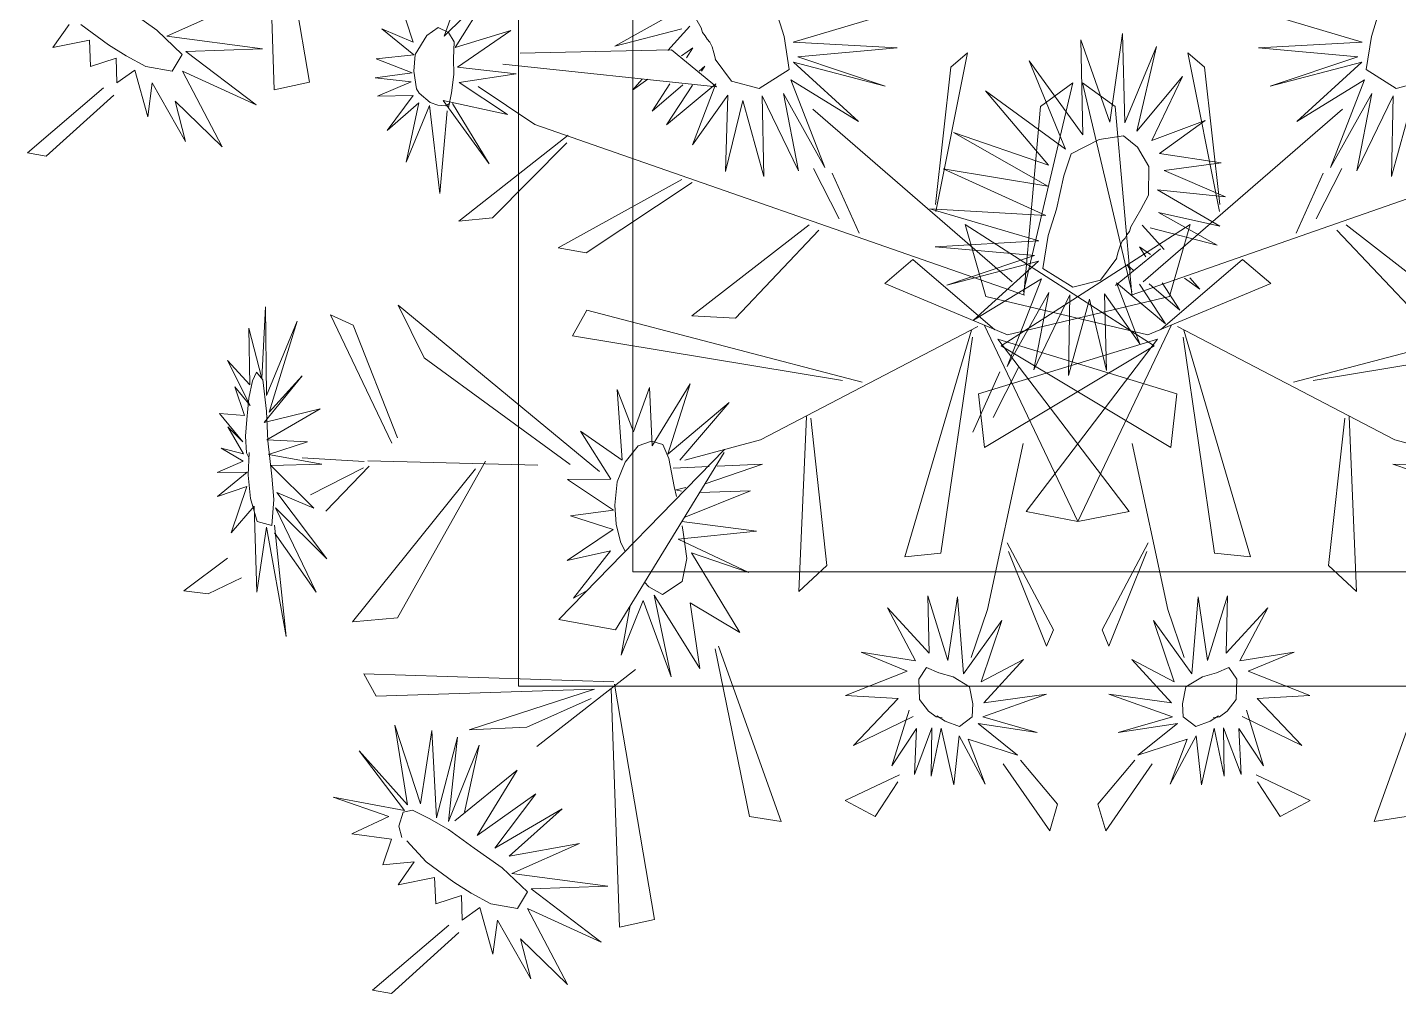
# Model space of a CAD drawing. Header units: inches. Extents: x -422522 to 22891, y -2973 to 414515.
# Drawn here: x 19905.92 to 19939.16, y 4425.48 to 4448.9 of the extents above; entities that cross this region are included whole.
import ezdxf

# ---------------------------------------------------------------- set-up
doc = ezdxf.new("R2010")
doc.units = ezdxf.units.IN
doc.header["$MEASUREMENT"] = 0
doc.layers.add('ARREDAMENTO', color=8, linetype='Continuous', lineweight=13)

msp = doc.modelspace()

# ---------------------------------------------------------------- linework, layer by layer
at = {"layer": 'ARREDAMENTO', "linetype": 'Continuous'}
for p, q in [((19911.90409, 4447.3811), (19911.70351, 4453.15854)), ((19911.78227, 4453.27027), (19912.75601, 4447.57035)), ((19916.55546, 4450.1864), (19916.02097, 4448.68005)), ((19916.02097, 4448.68005), (19917.18078, 4449.82745)), ((19917.18078, 4449.82745), (19916.28949, 4448.41045)), ((19910.93139, 4449.41305), (19909.29777, 4448.68385)), ((19915.27289, 4448.53963), (19914.92014, 4449.61749)), ((19908.38317, 4449.30207), (19909.06065, 4448.82583)), ((19921.58288, 4449.2308), (19920.15868, 4448.44026)), ((19924.48373, 4448.54115), (19927.12502, 4449.3207)), ((19938.27365, 4448.54115), (19935.63236, 4449.3207)), ((19906.53616, 4448.40893), (19906.92882, 4448.96818)), ((19907.88754, 4448.47476), (19907.21405, 4448.96861)), ((19909.06065, 4448.82583), (19909.67131, 4448.2404)), ((19914.51044, 4448.86193), (19915.27289, 4448.53963)), ((19915.28625, 4448.22863), (19914.51044, 4448.86193)), ((19915.60497, 4448.6998), (19915.87516, 4448.89412)), ((19915.87516, 4448.89412), (19916.12698, 4448.77058)), ((19916.12698, 4448.77058), (19916.26305, 4448.54277)), ((19916.28949, 4448.41045), (19917.63554, 4448.8226)), ((19917.63554, 4448.8226), (19916.34299, 4447.9292)), ((19920.15868, 4448.44026), (19921.78649, 4448.85967)), ((19921.44466, 4448.3344), (19921.97788, 4448.92726)), ((19932.15453, 4446.5995), (19932.46697, 4448.75061)), ((19932.46697, 4448.75061), (19932.51736, 4446.58313)), ((19907.42137, 4448.58599), (19906.53616, 4448.40893)), ((19907.44909, 4447.95103), (19907.42137, 4448.58599)), ((19908.31226, 4448.20438), (19907.88754, 4448.47476)), ((19909.29777, 4448.68385), (19911.62025, 4448.37429)), ((19915.31768, 4448.23978), (19915.60497, 4448.6998)), ((19916.26305, 4448.54277), (19916.25132, 4448.13884)), ((19921.77654, 4448.20972), (19922.04796, 4448.39914)), ((19921.89478, 4448.15925), (19922.04796, 4448.39914)), ((19926.99964, 4448.40214), (19924.48373, 4448.54115)), ((19924.59144, 4448.18601), (19926.99964, 4448.40214)), ((19931.45723, 4448.59441), (19932.15453, 4446.5995)), ((19931.50439, 4446.29228), (19931.45723, 4448.59441)), ((19932.51736, 4446.58313), (19933.28682, 4448.42901)), ((19933.28682, 4448.42901), (19932.81506, 4446.38414)), ((19935.75773, 4448.40214), (19938.27365, 4448.54115)), ((19938.16593, 4448.18601), (19935.75773, 4448.40214)), ((19908.07414, 4448.15119), (19907.44909, 4447.95103)), ((19908.08853, 4447.54991), (19908.07414, 4448.15119)), ((19908.78941, 4447.951), (19908.31226, 4448.20438)), ((19909.67131, 4448.2404), (19909.42815, 4447.8359)), ((19911.62025, 4448.37429), (19909.76258, 4448.31257)), ((19909.76258, 4448.31257), (19911.46166, 4447.01841)), ((19914.37294, 4448.13608), (19915.28625, 4448.22863)), ((19915.24441, 4447.79635), (19914.37294, 4448.13608)), ((19915.28989, 4447.83448), (19915.31768, 4448.23978)), ((19916.25132, 4448.13884), (19916.25433, 4447.75332)), ((19917.86308, 4448.27387), (19921.53444, 4448.35346)), ((19921.53444, 4448.35346), (19922.62333, 4447.45877)), ((19926.71497, 4447.47131), (19924.59144, 4448.18601)), ((19928.70615, 4448.27656), (19927.94089, 4444.4353)), ((19928.30346, 4447.92872), (19928.70615, 4448.27656)), ((19930.20133, 4448.08206), (19931.50439, 4446.29228)), ((19931.08413, 4445.94376), (19930.20133, 4448.08206)), ((19934.05123, 4448.27656), (19934.81648, 4444.4353)), ((19934.45392, 4447.92872), (19934.05123, 4448.27656)), ((19936.04241, 4447.47131), (19938.16593, 4448.18601)), ((19908.52223, 4447.8566), (19908.08853, 4447.54991)), ((19908.83585, 4446.72805), (19908.52223, 4447.8566)), ((19909.42815, 4447.8359), (19908.78941, 4447.951)), ((19909.67595, 4447.83343), (19910.64198, 4445.997)), ((19911.46166, 4447.01841), (19909.67595, 4447.83343)), ((19914.34952, 4447.67487), (19915.24441, 4447.79635)), ((19915.34974, 4447.4101), (19915.28989, 4447.83448)), ((19916.25433, 4447.75332), (19916.20284, 4447.30723)), ((19916.34299, 4447.9292), (19917.76556, 4447.77086)), ((19917.76556, 4447.77086), (19916.38777, 4447.55994)), ((19922.62333, 4447.45877), (19917.44008, 4448.00068)), ((19922.20097, 4447.83596), (19922.34427, 4447.95894)), ((19922.26263, 4447.83385), (19922.34427, 4447.95894)), ((19924.49276, 4448.04939), (19926.71497, 4447.47131)), ((19926.06757, 4446.61776), (19924.49276, 4448.04939)), ((19927.93504, 4444.6049), (19928.30346, 4447.92872)), ((19934.82234, 4444.6049), (19934.45392, 4447.92872)), ((19938.26462, 4448.04939), (19936.04241, 4447.47131)), ((19936.6898, 4446.61776), (19938.26462, 4448.04939)), ((19907.76406, 4447.42937), (19905.91992, 4445.85566)), ((19908.94393, 4447.55558), (19908.83585, 4446.72805)), ((19909.75449, 4446.12752), (19908.94393, 4447.55558)), ((19912.75601, 4447.57035), (19911.90409, 4447.3811)), ((19915.21865, 4447.57329), (19914.34952, 4447.67487)), ((19914.40568, 4447.2285), (19915.21865, 4447.57329)), ((19915.41228, 4447.29796), (19915.34974, 4447.4101)), ((19916.38777, 4447.55994), (19917.55682, 4446.78386)), ((19918.22311, 4446.54278), (19916.84833, 4447.46219)), ((19920.82451, 4447.64482), (19920.58343, 4447.3767)), ((19920.95809, 4447.63833), (19920.58343, 4447.3767)), ((19921.49243, 4447.52888), (19921.06746, 4446.86312)), ((19921.80923, 4447.49978), (19921.06746, 4446.86312)), ((19921.41356, 4446.53231), (19922.60348, 4447.52756)), ((19922.04214, 4447.49583), (19921.41356, 4446.53231)), ((19922.60348, 4447.52756), (19922.04106, 4446.04744)), ((19924.42398, 4447.62184), (19926.06757, 4446.61776)), ((19925.25138, 4445.49903), (19924.42398, 4447.62184)), ((19931.25999, 4447.55411), (19930.06578, 4442.4835)), ((19930.47458, 4446.97725), (19931.25999, 4447.55411)), ((19931.49739, 4447.55411), (19932.6916, 4442.4835)), ((19932.28279, 4446.97725), (19931.49739, 4447.55411)), ((19932.81506, 4446.38414), (19933.92244, 4447.70541)), ((19933.92244, 4447.70541), (19933.17608, 4446.15676)), ((19938.3334, 4447.62184), (19936.6898, 4446.61776)), ((19937.506, 4445.49903), (19938.3334, 4447.62184)), ((19906.37775, 4445.77391), (19908.01063, 4447.25497)), ((19909.50101, 4447.10468), (19909.75449, 4446.12752)), ((19910.64198, 4445.997), (19909.50101, 4447.10468)), ((19915.27116, 4447.24362), (19914.40568, 4447.2285)), ((19914.64243, 4446.3974), (19915.27116, 4447.24362)), ((19915.68245, 4447.0762), (19915.41228, 4447.29796)), ((19915.87075, 4447.00842), (19915.68245, 4447.0762)), ((19916.00148, 4447.12692), (19917.11133, 4445.58779)), ((19917.55682, 4446.78386), (19916.00148, 4447.12692)), ((19916.20284, 4447.30723), (19916.12792, 4446.95473)), ((19922.04106, 4446.04744), (19922.89389, 4447.25696)), ((19922.89389, 4447.25696), (19922.84134, 4445.40006)), ((19922.84134, 4445.40006), (19923.26077, 4447.1271)), ((19923.26077, 4447.1271), (19923.76832, 4445.27845)), ((19923.73311, 4447.23407), (19924.60939, 4445.41991)), ((19923.76832, 4445.27845), (19923.73311, 4447.23407)), ((19924.24573, 4447.29142), (19925.25138, 4445.49903)), ((19924.60939, 4445.41991), (19924.24573, 4447.29142)), ((19929.13998, 4447.35521), (19931.08413, 4445.94376)), ((19930.66793, 4445.55384), (19929.13998, 4447.35521)), ((19938.51165, 4447.29142), (19937.506, 4445.49903)), ((19938.14798, 4445.41991), (19938.51165, 4447.29142)), ((19939.02426, 4447.23407), (19938.14798, 4445.41991)), ((19938.98906, 4445.27845), (19939.02426, 4447.23407)), ((19939.49661, 4447.1271), (19938.98906, 4445.27845)), ((19915.40892, 4447.06365), (19914.64243, 4446.3974)), ((19915.10017, 4445.63115), (19915.40892, 4447.06365)), ((19915.66673, 4447.00126), (19915.10017, 4445.63115)), ((19915.91811, 4444.87114), (19915.66673, 4447.00126)), ((19916.06003, 4446.99709), (19915.87075, 4447.00842)), ((19916.09646, 4446.87422), (19915.91811, 4444.87114)), ((19916.15301, 4447.04769), (19916.06003, 4446.99709)), ((19917.11133, 4445.58779), (19916.22255, 4447.05309)), ((19924.95962, 4446.91293), (19929.7921, 4442.72608)), ((19930.0703, 4442.42522), (19930.47458, 4446.97725)), ((19932.68708, 4442.42522), (19932.28279, 4446.97725)), ((19937.79776, 4446.91293), (19932.96528, 4442.72608)), ((19918.22311, 4446.54278), (19930.08617, 4442.40886)), ((19944.53426, 4446.54278), (19932.67121, 4442.40886)), ((19933.17608, 4446.15676), (19934.46633, 4446.64301)), ((19934.46633, 4446.64301), (19933.36249, 4445.83739)), ((19919.02976, 4446.28287), (19916.38078, 4444.19524)), ((19917.18968, 4444.28146), (19918.9931, 4446.09828)), ((19928.37004, 4446.34783), (19930.66793, 4445.55384)), ((19930.65074, 4445.05101), (19928.37004, 4446.34783)), ((19905.91992, 4445.85566), (19906.37775, 4445.77391)), ((19933.36249, 4445.83739), (19934.85956, 4445.6098)), ((19925.59516, 4444.25917), (19924.97672, 4445.47187)), ((19930.60278, 4444.33931), (19928.11943, 4445.46425)), ((19928.11943, 4445.46425), (19930.65074, 4445.05101)), ((19934.85956, 4445.6098), (19933.47604, 4445.42399)), ((19933.47604, 4445.42399), (19934.96361, 4444.79266)), ((19937.16222, 4444.25917), (19937.78065, 4445.47187)), ((19921.78585, 4445.20672), (19918.78309, 4443.54898)), ((19919.46216, 4443.43169), (19922.03145, 4445.13786)), ((19926.08145, 4443.90408), (19925.42911, 4445.36627)), ((19936.67592, 4443.90408), (19937.32827, 4445.36627)), ((19933.31595, 4444.95564), (19934.82068, 4444.07667)), ((19934.96361, 4444.79266), (19933.31595, 4444.95564)), ((19927.7969, 4444.49838), (19930.60278, 4444.33931)), ((19930.43819, 4443.71884), (19927.7969, 4444.49838)), ((19933.33903, 4444.40848), (19934.76324, 4443.61794)), ((19934.82068, 4444.07667), (19933.33903, 4444.40848)), ((19916.38078, 4444.19524), (19917.18968, 4444.28146)), ((19924.87124, 4444.10926), (19922.02773, 4441.90092)), ((19928.65321, 4444.12189), (19929.15097, 4442.37119)), ((19933.23138, 4441.18095), (19928.65321, 4444.12189)), ((19929.526, 4441.18095), (19934.10416, 4444.12189)), ((19933.47725, 4443.51208), (19932.94404, 4444.10494)), ((19934.10416, 4444.12189), (19933.60641, 4442.37119)), ((19937.88614, 4444.10926), (19940.72964, 4441.90092)), ((19923.08046, 4441.84778), (19925.09972, 4443.9804)), ((19934.76324, 4443.61794), (19933.13543, 4444.03735)), ((19939.67692, 4441.84778), (19937.65765, 4443.9804)), ((19918.78309, 4443.54898), (19919.46216, 4443.43169)), ((19927.92227, 4443.57983), (19930.43819, 4443.71884)), ((19930.33047, 4443.36369), (19927.92227, 4443.57983)), ((19933.38747, 4443.53114), (19932.29859, 4442.63645)), ((19933.02714, 4443.33694), (19932.87396, 4443.57682)), ((19933.14538, 4443.38741), (19932.87396, 4443.57682)), ((19926.70026, 4442.68561), (19927.383, 4443.27212)), ((19927.383, 4443.27212), (19929.37264, 4441.56195)), ((19928.20695, 4442.649), (19930.33047, 4443.36369)), ((19930.42916, 4443.22708), (19928.20695, 4442.649)), ((19928.85434, 4441.79544), (19930.42916, 4443.22708)), ((19932.65928, 4443.01153), (19932.57765, 4443.13663)), ((19932.72095, 4443.01364), (19932.57765, 4443.13663)), ((19935.37437, 4443.27212), (19933.38473, 4441.56195)), ((19936.05712, 4442.68561), (19935.37437, 4443.27212)), ((19930.49794, 4442.79953), (19928.85434, 4441.79544)), ((19929.67054, 4440.67671), (19930.49794, 4442.79953)), ((19933.96383, 4442.81601), (19934.33849, 4442.55439)), ((19934.09741, 4442.8225), (19934.33849, 4442.55439)), ((19929.68033, 4441.44508), (19926.70026, 4442.68561)), ((19930.67619, 4442.4691), (19929.67054, 4440.67671)), ((19930.31252, 4440.59759), (19930.67619, 4442.4691)), ((19931.1888, 4442.41175), (19930.31252, 4440.59759)), ((19931.1536, 4440.45613), (19931.1888, 4442.41175)), ((19932.02803, 4442.43464), (19932.08057, 4440.57774)), ((19932.88086, 4441.22512), (19932.02803, 4442.43464)), ((19932.31844, 4442.70524), (19932.88086, 4441.22512)), ((19933.50836, 4441.70999), (19932.31844, 4442.70524)), ((19932.87978, 4442.67351), (19933.50836, 4441.70999)), ((19933.07705, 4441.44508), (19936.05712, 4442.68561)), ((19933.11268, 4442.67746), (19933.85445, 4442.0408)), ((19933.42948, 4442.70656), (19933.85445, 4442.0408)), ((19911.60466, 4440.38452), (19911.69067, 4442.12041)), ((19911.69067, 4442.12041), (19911.712, 4439.97244)), ((19914.90903, 4442.1607), (19919.78475, 4438.13375)), ((19915.53445, 4440.88334), (19914.90903, 4442.1607)), ((19929.15097, 4442.37119), (19933.07705, 4441.44508)), ((19933.60641, 4442.37119), (19929.68033, 4441.44508)), ((19931.66115, 4442.30478), (19931.1536, 4440.45613)), ((19932.08057, 4440.57774), (19931.66115, 4442.30478)), ((19911.712, 4439.97244), (19912.45515, 4441.77238)), ((19912.45515, 4441.77238), (19911.78082, 4439.57033)), ((19913.26533, 4441.92483), (19913.81592, 4441.68026)), ((19914.75182, 4438.81527), (19913.26533, 4441.92483)), ((19919.13041, 4441.4182), (19919.48291, 4442.03781)), ((19919.48291, 4442.03781), (19926.15004, 4440.2976)), ((19922.02773, 4441.90092), (19923.08046, 4441.84778)), ((19943.27447, 4442.03781), (19936.60734, 4440.2976)), ((19911.28366, 4441.60783), (19911.60466, 4440.38452)), ((19911.30968, 4440.23158), (19911.28366, 4441.60783)), ((19913.81592, 4441.68026), (19914.89432, 4438.94948)), ((19925.67364, 4440.33686), (19919.13041, 4441.4182)), ((19923.68793, 4438.89872), (19928.95827, 4441.64704)), ((19928.80485, 4441.55892), (19927.19218, 4436.06299)), ((19929.10842, 4441.68215), (19931.37888, 4436.91552)), ((19933.64896, 4441.68215), (19931.3785, 4436.91552)), ((19939.06945, 4438.89872), (19933.79911, 4441.64704)), ((19933.95253, 4441.55892), (19935.56519, 4436.06299)), ((19937.08373, 4440.33686), (19943.62696, 4441.4182)), ((19928.05901, 4436.1537), (19928.82571, 4441.38463)), ((19933.31639, 4441.33861), (19928.97556, 4440.01593)), ((19929.12176, 4438.70879), (19933.23138, 4441.18095)), ((19929.44098, 4441.33861), (19933.78182, 4440.01593)), ((19932.62708, 4437.15885), (19929.44098, 4441.33861)), ((19933.63562, 4438.70879), (19929.526, 4441.18095)), ((19930.13029, 4437.15885), (19933.31639, 4441.33861)), ((19934.69836, 4436.1537), (19933.93167, 4441.38463)), ((19910.76894, 4440.81812), (19911.30968, 4440.23158)), ((19911.31605, 4439.73365), (19910.76894, 4440.81812)), ((19919.07614, 4438.30429), (19915.53445, 4440.88334)), ((19912.57944, 4440.44715), (19911.65477, 4439.32218)), ((19911.78082, 4439.57033), (19912.57944, 4440.44715)), ((19928.84046, 4439.08177), (19929.49281, 4440.54395)), ((19929.32676, 4439.43686), (19929.94519, 4440.64956)), ((19910.94755, 4440.18179), (19911.31605, 4439.73365)), ((19911.18422, 4439.48937), (19910.94755, 4440.18179)), ((19920.21645, 4440.11636), (19920.60799, 4439.09358)), ((19920.33271, 4438.40914), (19920.21645, 4440.11636)), ((19920.60799, 4439.09358), (19920.99825, 4440.16838)), ((19920.99825, 4440.16838), (19921.06476, 4438.75628)), ((19921.06476, 4438.75628), (19921.9821, 4440.25333)), ((19921.9821, 4440.25333), (19921.44129, 4438.55144)), ((19921.44129, 4438.55144), (19922.93215, 4439.80263)), ((19922.93215, 4439.80263), (19921.73221, 4438.40935)), ((19928.97556, 4440.01593), (19929.12176, 4438.70879)), ((19933.78182, 4440.01593), (19933.63562, 4438.70879)), ((19910.57227, 4439.53727), (19911.18422, 4439.48937)), ((19911.1421, 4438.85338), (19910.57227, 4439.53727)), ((19911.65477, 4439.32218), (19913.01783, 4439.6533)), ((19913.01783, 4439.6533), (19911.71996, 4438.89821)), ((19924.80177, 4439.46593), (19924.62154, 4435.21856)), ((19925.30067, 4435.85174), (19924.90721, 4439.42132)), ((19937.45671, 4435.85174), (19937.85016, 4439.42132)), ((19937.95561, 4439.46593), (19938.13584, 4435.21856)), ((19910.78028, 4439.21535), (19911.1421, 4438.85338)), ((19911.15945, 4438.55999), (19910.78028, 4439.21535)), ((19919.32551, 4439.11112), (19920.33271, 4438.40914)), ((19920.06217, 4437.94175), (19919.32551, 4439.11112)), ((19911.71996, 4438.89821), (19912.70847, 4438.85351)), ((19912.70847, 4438.85351), (19911.76373, 4438.5419)), ((19920.41194, 4438.35891), (19920.72031, 4438.75557)), ((19920.72031, 4438.75557), (19921.05103, 4438.86361)), ((19921.05103, 4438.86361), (19921.32062, 4438.78915)), ((19921.32062, 4438.78915), (19921.46534, 4438.44934)), ((19923.68793, 4438.89872), (19921.85468, 4438.4047)), ((19929.19178, 4434.78742), (19930.05928, 4438.81248)), ((19933.56559, 4434.78742), (19932.6981, 4438.81248)), ((19939.06945, 4438.89872), (19940.9027, 4438.4047)), ((19910.61603, 4438.69551), (19911.15945, 4438.55999)), ((19911.15209, 4438.37738), (19910.61603, 4438.69551)), ((19911.76373, 4438.5419), (19913.05755, 4438.30853)), ((19914.07949, 4438.37619), (19912.57973, 4438.46503)), ((19918.79816, 4434.5424), (19922.8199, 4438.6608)), ((19922.8106, 4438.59398), (19920.17426, 4434.29533)), ((19921.46534, 4438.44934), (19921.59373, 4437.76581)), ((19910.51634, 4438.10708), (19911.15209, 4438.37738)), ((19911.24768, 4438.11611), (19910.51634, 4438.10708)), ((19910.52906, 4437.52725), (19911.24768, 4438.11611)), ((19913.05755, 4438.30853), (19911.8169, 4438.27297)), ((19911.8169, 4438.27297), (19912.86557, 4437.24479)), ((19914.06997, 4438.21713), (19912.78057, 4437.56593)), ((19913.15382, 4437.16686), (19914.20479, 4438.26275)), ((19916.78042, 4438.19874), (19913.79837, 4434.49042)), ((19914.17316, 4438.3893), (19918.28876, 4438.28051)), ((19914.8905, 4434.58684), (19917.0211, 4438.38154)), ((19920.21194, 4437.884), (19920.41194, 4438.35891)), ((19922.44808, 4438.25136), (19921.57504, 4438.21517)), ((19922.34555, 4437.83575), (19923.73735, 4438.30484)), ((19922.63873, 4438.25929), (19923.73735, 4438.30484)), ((19940.11865, 4438.25929), (19939.02003, 4438.30484)), ((19940.41183, 4437.83575), (19939.02003, 4438.30484)), ((19911.23702, 4437.76856), (19910.52906, 4437.52725)), ((19910.8614, 4436.64291), (19911.23702, 4437.76856)), ((19919.00742, 4437.93792), (19920.06217, 4437.94175)), ((19920.12532, 4437.19686), (19919.00742, 4437.93792)), ((19920.1594, 4437.31218), (19920.21194, 4437.884)), ((19921.65476, 4437.52081), (19921.59373, 4437.76581)), ((19911.96398, 4437.62558), (19913.17617, 4436.01632)), ((19912.86557, 4437.24479), (19911.96398, 4437.62558)), ((19921.88191, 4437.74542), (19921.63871, 4437.68292)), ((19921.63871, 4437.68292), (19921.77809, 4437.65519)), ((19921.84076, 4437.01265), (19923.44802, 4437.6627)), ((19922.21349, 4437.62045), (19923.44802, 4437.6627)), ((19911.41925, 4437.29297), (19910.8614, 4436.64291)), ((19911.47864, 4435.20853), (19911.41925, 4437.29297)), ((19911.93392, 4437.25051), (19912.91628, 4435.20307)), ((19913.17617, 4436.01632), (19911.93392, 4437.25051)), ((19919.0863, 4437.05989), (19920.12532, 4437.19686)), ((19920.18953, 4436.85512), (19920.1594, 4437.31218)), ((19931.3785, 4436.91552), (19930.13029, 4437.15885)), ((19931.37888, 4436.91552), (19932.62708, 4437.15885)), ((19911.71181, 4436.78256), (19911.47864, 4435.20853)), ((19912.1922, 4434.12838), (19911.71181, 4436.78256)), ((19911.91244, 4436.8328), (19912.1922, 4434.12838)), ((19920.11893, 4436.72395), (19919.0863, 4437.05989)), ((19920.29816, 4436.42581), (19920.18953, 4436.85512)), ((19921.78506, 4436.92183), (19923.59414, 4436.68149)), ((19921.79138, 4436.81441), (19921.81409, 4436.66039)), ((19912.91628, 4435.20307), (19911.90541, 4436.64591)), ((19919.00364, 4435.97435), (19920.11893, 4436.72395)), ((19923.59414, 4436.68149), (19921.69265, 4436.49059)), ((19921.69265, 4436.49059), (19923.40818, 4435.67892)), ((19921.81409, 4436.66039), (19921.90665, 4436.02187)), ((19920.05101, 4436.21158), (19919.00364, 4435.97435)), ((19919.1604, 4435.06337), (19920.05101, 4436.21158)), ((19920.40625, 4436.18913), (19920.29816, 4436.42581)), ((19922.01469, 4436.15595), (19923.19206, 4434.23191)), ((19923.40818, 4435.67892), (19922.01469, 4436.15595)), ((19927.19218, 4436.06299), (19928.05901, 4436.1537)), ((19929.67099, 4436.40191), (19930.78879, 4434.2898)), ((19930.62276, 4433.8958), (19929.70178, 4436.19315)), ((19933.08639, 4436.40191), (19931.96859, 4434.2898)), ((19932.13462, 4433.8958), (19933.0556, 4436.19315)), ((19935.56519, 4436.06299), (19934.69836, 4436.1537)), ((19910.77315, 4436.03234), (19909.71354, 4435.23484)), ((19921.90665, 4436.02187), (19921.79393, 4435.46264)), ((19924.62154, 4435.21856), (19925.30067, 4435.85174)), ((19938.13584, 4435.21856), (19937.45671, 4435.85174)), ((19910.30124, 4435.16897), (19911.10882, 4435.55411)), ((19920.88009, 4435.44619), (19920.98029, 4435.33451)), ((19921.79393, 4435.46264), (19921.31737, 4435.15262)), ((19909.71354, 4435.23484), (19910.30124, 4435.16897)), ((19919.48477, 4435.24552), (19919.1604, 4435.06337)), ((19921.31737, 4435.15262), (19920.98029, 4435.33451)), ((19921.1144, 4435.13256), (19921.52628, 4433.15357)), ((19922.21551, 4433.3587), (19921.1144, 4435.13256)), ((19927.74636, 4435.11509), (19927.78109, 4433.72815)), ((19928.23218, 4433.54615), (19927.74636, 4435.11509)), ((19934.5252, 4433.54615), (19935.01101, 4435.11509)), ((19935.01101, 4435.11509), (19934.97629, 4433.72815)), ((19920.84452, 4435.00327), (19920.3124, 4433.67478)), ((19920.53403, 4434.88196), (19920.3124, 4433.67478)), ((19921.52628, 4433.15357), (19920.84452, 4435.00327)), ((19921.98454, 4434.94871), (19922.21551, 4433.3587)), ((19923.19206, 4434.23191), (19921.98454, 4434.94871)), ((19926.77091, 4434.82827), (19927.44588, 4433.54386)), ((19927.78109, 4433.72815), (19926.77091, 4434.82827)), ((19928.46162, 4435.09436), (19928.23218, 4433.54615)), ((19928.61397, 4433.22404), (19928.46162, 4435.09436)), ((19929.19178, 4434.78742), (19928.79409, 4433.62498)), ((19933.56559, 4434.78742), (19933.96328, 4433.62498)), ((19934.14341, 4433.22404), (19934.29576, 4435.09436)), ((19934.29576, 4435.09436), (19934.5252, 4433.54615)), ((19934.97629, 4433.72815), (19935.98647, 4434.82827)), ((19935.98647, 4434.82827), (19935.3115, 4433.54386)), ((19913.79837, 4434.49042), (19914.8905, 4434.58684)), ((19920.17426, 4434.29533), (19918.79816, 4434.5424)), ((19929.54016, 4434.52132), (19928.61397, 4433.22404)), ((19929.03653, 4433.03398), (19929.54016, 4434.52132)), ((19933.21722, 4434.52132), (19934.14341, 4433.22404)), ((19933.72085, 4433.03398), (19933.21722, 4434.52132)), ((19930.78879, 4434.2898), (19930.62276, 4433.8958)), ((19931.96859, 4434.2898), (19932.13462, 4433.8958)), ((19922.58784, 4433.83537), (19923.42056, 4429.7663)), ((19924.19417, 4429.65041), (19922.67068, 4433.89458)), ((19938.5632, 4429.65041), (19940.0867, 4433.89458)), ((19926.13343, 4433.75276), (19927.24682, 4433.29389)), ((19927.44588, 4433.54386), (19926.13343, 4433.75276)), ((19930.06495, 4433.57694), (19929.03653, 4433.03398)), ((19929.1053, 4432.52338), (19930.06495, 4433.57694)), ((19932.69243, 4433.57694), (19933.72085, 4433.03398)), ((19933.65208, 4432.52338), (19932.69243, 4433.57694)), ((19935.3115, 4433.54386), (19936.62395, 4433.75276)), ((19936.62395, 4433.75276), (19935.51056, 4433.29389)), ((19914.07112, 4433.22748), (19914.37511, 4432.68819)), ((19920.13073, 4433.02914), (19914.07112, 4433.22748)), ((19918.27122, 4431.46594), (19920.66101, 4433.32824)), ((19927.24682, 4433.29389), (19925.74884, 4432.70272)), ((19935.51056, 4433.29389), (19937.00854, 4432.70272)), ((19914.37511, 4432.68819), (19919.66382, 4432.85218)), ((19919.66382, 4432.85218), (19916.63082, 4431.86643)), ((19920.27158, 4427.08286), (19920.071, 4432.8603)), ((19920.14976, 4432.97202), (19921.12351, 4427.2721)), ((19918.02381, 4431.9334), (19919.58646, 4432.62927)), ((19925.74884, 4432.70272), (19927.02867, 4432.63195)), ((19927.02867, 4432.63195), (19925.94466, 4431.49248)), ((19929.08036, 4432.18718), (19930.62542, 4432.73506)), ((19930.62542, 4432.73506), (19929.1053, 4432.52338)), ((19932.13196, 4432.73506), (19933.65208, 4432.52338)), ((19933.67701, 4432.18718), (19932.13196, 4432.73506)), ((19937.00854, 4432.70272), (19935.72871, 4432.63195)), ((19935.72871, 4432.63195), (19936.81271, 4431.49248)), ((19925.94466, 4431.49248), (19927.39061, 4432.19099)), ((19927.29113, 4432.3474), (19926.87163, 4430.99559)), ((19930.39916, 4431.80283), (19929.08036, 4432.18718)), ((19932.35822, 4431.80283), (19933.67701, 4432.18718)), ((19936.81271, 4431.49248), (19935.36677, 4432.19099)), ((19935.46625, 4432.3474), (19935.88574, 4430.99559)), ((19914.82929, 4431.98396), (19915.45119, 4430.0732)), ((19915.12982, 4430.05259), (19914.82929, 4431.98396)), ((19915.45119, 4430.0732), (19915.7222, 4431.85386)), ((19915.7222, 4431.85386), (19915.83778, 4429.73909)), ((19916.63082, 4431.86643), (19918.02381, 4431.9334)), ((19926.87163, 4430.99559), (19927.47155, 4431.89821)), ((19927.41947, 4430.78597), (19927.84168, 4431.91515)), ((19927.47155, 4431.89821), (19927.41947, 4430.78597)), ((19927.84168, 4431.91515), (19927.83028, 4430.74747)), ((19927.83028, 4430.74747), (19928.06788, 4431.90935)), ((19928.06788, 4431.90935), (19928.37861, 4430.53204)), ((19928.96184, 4432.02552), (19930.39916, 4431.80283)), ((19929.91727, 4431.25533), (19928.96184, 4432.02552)), ((19933.79553, 4432.02552), (19932.35822, 4431.80283)), ((19932.8401, 4431.25533), (19933.79553, 4432.02552)), ((19934.6895, 4431.90935), (19934.37877, 4430.53204)), ((19934.9271, 4430.74747), (19934.6895, 4431.90935)), ((19934.9157, 4431.91515), (19934.9271, 4430.74747)), ((19935.3379, 4430.78597), (19934.9157, 4431.91515)), ((19935.28583, 4431.89821), (19935.3379, 4430.78597)), ((19935.88574, 4430.99559), (19935.28583, 4431.89821)), ((19915.83778, 4429.73909), (19916.34318, 4431.68967)), ((19916.34318, 4431.68967), (19916.12503, 4429.64439)), ((19916.12503, 4429.64439), (19916.8695, 4431.49645)), ((19916.8695, 4431.49645), (19916.51095, 4429.8737)), ((19928.37861, 4430.53204), (19928.50442, 4431.72622)), ((19928.50442, 4431.72622), (19929.13411, 4430.55549)), ((19928.72207, 4431.64342), (19929.91727, 4431.25533)), ((19929.13411, 4430.55549), (19928.72207, 4431.64342)), ((19934.03531, 4431.64342), (19932.8401, 4431.25533)), ((19934.25296, 4431.72622), (19933.62326, 4430.55549)), ((19933.62326, 4430.55549), (19934.03531, 4431.64342)), ((19934.37877, 4430.53204), (19934.25296, 4431.72622)), ((19913.96247, 4431.36191), (19915.12982, 4430.05259)), ((19915.05997, 4429.9128), (19913.96247, 4431.36191)), ((19930.89038, 4430.07018), (19929.99236, 4431.13219)), ((19931.867, 4430.07018), (19932.76502, 4431.13219)), ((19916.27987, 4429.66071), (19917.78843, 4430.89163)), ((19917.78843, 4430.89163), (19916.82426, 4429.3042)), ((19929.56985, 4431.04078), (19930.70034, 4429.42224)), ((19933.18752, 4431.04078), (19932.05704, 4429.42224)), ((19927.05623, 4430.77542), (19925.74239, 4430.15752)), ((19926.47167, 4429.76845), (19927.01822, 4430.60834)), ((19935.70115, 4430.77542), (19937.01499, 4430.15752)), ((19936.28571, 4429.76845), (19935.73916, 4430.60834)), ((19913.3341, 4430.23404), (19915.05997, 4429.9128)), ((19914.67836, 4429.76622), (19913.3341, 4430.23404)), ((19916.82426, 4429.3042), (19918.24721, 4430.32043)), ((19918.24721, 4430.32043), (19917.24629, 4428.99889)), ((19925.74239, 4430.15752), (19926.47167, 4429.76845)), ((19937.01499, 4430.15752), (19936.28571, 4429.76845)), ((19914.9225, 4429.5338), (19915.02516, 4429.87542)), ((19915.02516, 4429.87542), (19915.25291, 4429.92346)), ((19915.25291, 4429.92346), (19915.65617, 4429.72069)), ((19917.24629, 4428.99889), (19918.88393, 4429.95378)), ((19918.88393, 4429.95378), (19917.60045, 4428.80533)), ((19930.70034, 4429.42224), (19930.89038, 4430.07018)), ((19932.05704, 4429.42224), (19931.867, 4430.07018)), ((19913.78479, 4429.35017), (19914.67836, 4429.76622)), ((19914.99204, 4429.26175), (19914.9225, 4429.5338)), ((19915.65617, 4429.72069), (19916.124, 4429.44925)), ((19916.124, 4429.44925), (19916.75066, 4429.00383)), ((19923.42056, 4429.7663), (19924.19417, 4429.65041)), ((19939.33682, 4429.7663), (19938.5632, 4429.65041)), ((19914.74221, 4429.22076), (19913.78479, 4429.35017)), ((19914.53751, 4428.59809), (19914.74221, 4429.22076)), ((19915.58155, 4428.67037), (19915.11711, 4429.17616)), ((19916.75066, 4429.00383), (19917.42814, 4428.52759)), ((19917.60045, 4428.80533), (19919.29889, 4429.1148)), ((19919.29889, 4429.1148), (19917.66527, 4428.38561)), ((19915.29631, 4428.66994), (19914.53751, 4428.59809)), ((19914.90365, 4428.11068), (19915.29631, 4428.66994)), ((19916.25503, 4428.17652), (19915.58155, 4428.67037)), ((19917.42814, 4428.52759), (19918.03881, 4427.94216)), ((19915.78887, 4428.28775), (19914.90365, 4428.11068)), ((19915.81659, 4427.65279), (19915.78887, 4428.28775)), ((19916.67975, 4427.90614), (19916.25503, 4428.17652)), ((19917.66527, 4428.38561), (19919.98774, 4428.07605)), ((19916.44164, 4427.85294), (19915.81659, 4427.65279)), ((19916.45602, 4427.25167), (19916.44164, 4427.85294)), ((19917.15691, 4427.65276), (19916.67975, 4427.90614)), ((19918.03881, 4427.94216), (19917.79565, 4427.53766)), ((19919.98774, 4428.07605), (19918.13007, 4428.01433)), ((19918.13007, 4428.01433), (19919.82915, 4426.72016)), ((19916.88973, 4427.55836), (19916.45602, 4427.25167)), ((19917.20335, 4426.42981), (19916.88973, 4427.55836)), ((19917.79565, 4427.53766), (19917.15691, 4427.65276)), ((19918.04344, 4427.53519), (19919.00948, 4425.69875)), ((19919.82915, 4426.72016), (19918.04344, 4427.53519)), ((19916.13155, 4427.13113), (19914.28742, 4425.55742)), ((19917.31142, 4427.25734), (19917.20335, 4426.42981)), ((19918.12198, 4425.82928), (19917.31142, 4427.25734)), ((19921.12351, 4427.2721), (19920.27158, 4427.08286)), ((19914.74525, 4425.47567), (19916.37813, 4426.95673)), ((19917.8685, 4426.80644), (19918.12198, 4425.82928)), ((19919.00948, 4425.69875), (19917.8685, 4426.80644)), ((19914.28742, 4425.55742), (19914.74525, 4425.47567))]:
    msp.add_line(p, q, dxfattribs=at)
at = {"layer": 'ARREDAMENTO', "elevation": -27.27667}
for points in [[(19917.82076, 4432.92464), (19917.82076, 4571.50871), (19950.15705, 4571.50871), (19950.15705, 4432.92464)], [(19920.59244, 4435.69632), (19920.59244, 4568.73703), (19947.38536, 4568.73703), (19947.38536, 4435.69632)]]:
    msp.add_lwpolyline(points, close=True, dxfattribs=at)
at = {"layer": 'ARREDAMENTO', "linetype": 'Continuous'}
for points in [[(19922.2524, 4448.88641), (19922.01574, 4449.30107), (19921.82716, 4449.65051), (19921.8165, 4450.34313), (19922.09208, 4450.81523), (19922.43655, 4451.09335), (19923.02507, 4451.00032), (19923.69789, 4450.65377), (19923.87914, 4450.12173), (19924.06032, 4449.31233), (19924.26033, 4448.67775), (19924.38733, 4447.87281), (19923.65831, 4447.41756), (19922.98815, 4447.59091), (19922.59156, 4448.12358)], [(19940.50498, 4448.88641), (19940.74164, 4449.30107), (19940.93021, 4449.65051), (19940.94087, 4450.34313), (19940.66529, 4450.81523), (19940.32083, 4451.09335), (19939.73231, 4451.00032), (19939.05948, 4450.65377), (19938.87824, 4450.12173), (19938.69705, 4449.31233), (19938.49705, 4448.67775), (19938.37004, 4447.87281), (19939.09907, 4447.41756), (19939.76923, 4447.59091), (19940.16582, 4448.12358)], [(19922.2524, 4448.88641), (19922.28543, 4448.77038), (19922.35078, 4448.69161), (19922.3954, 4448.61131), (19922.46226, 4448.53395), (19922.51548, 4448.42593), (19922.5605, 4448.2786), (19922.60283, 4448.12591), (19922.59156, 4448.12358)], [(19932.66952, 4444.0641), (19932.90618, 4444.47876), (19933.09475, 4444.82819), (19933.10541, 4445.52081), (19932.82983, 4445.99291), (19932.48537, 4446.27103), (19931.89685, 4446.178), (19931.22402, 4445.83145), (19931.04278, 4445.29942), (19930.86159, 4444.49001), (19930.66159, 4443.85543), (19930.53458, 4443.0505), (19931.26361, 4442.59524), (19931.93376, 4442.76859), (19932.33036, 4443.30126)], [(19932.66952, 4444.0641), (19932.63648, 4443.94806), (19932.57113, 4443.86929), (19932.52651, 4443.78899), (19932.45966, 4443.71163), (19932.40644, 4443.60362), (19932.36142, 4443.45629), (19932.31909, 4443.30359), (19932.33036, 4443.30126)], [(19911.29154, 4438.45325), (19911.233, 4438.58299), (19911.20695, 4438.98843), (19911.24042, 4439.38973), (19911.28661, 4439.90472), (19911.37725, 4440.3322), (19911.47423, 4440.53909), (19911.6287, 4440.3517), (19911.7143, 4439.59557), (19911.7487, 4438.87447), (19911.84765, 4438.0153), (19911.89143, 4437.4509), (19911.84361, 4436.81879), (19911.49147, 4436.91713), (19911.32426, 4437.47627), (19911.26977, 4438.03983), (19911.29688, 4438.59234)], [(19928.09185, 4432.16325), (19927.9448, 4432.18124), (19927.75932, 4432.31928), (19927.54039, 4432.6072), (19927.52414, 4433.0984), (19927.71368, 4433.37696), (19928.01456, 4433.25376), (19928.35749, 4433.1514), (19928.75468, 4432.91243), (19928.83745, 4432.5026), (19928.81846, 4432.18445), (19928.51621, 4431.94998), (19928.16422, 4432.0751), (19927.96427, 4432.21202)], [(19934.66552, 4432.16325), (19934.81258, 4432.18124), (19934.99806, 4432.31928), (19935.21698, 4432.6072), (19935.23323, 4433.0984), (19935.04369, 4433.37696), (19934.74282, 4433.25376), (19934.39989, 4433.1514), (19934.00269, 4432.91243), (19933.91993, 4432.5026), (19933.93892, 4432.18445), (19934.24116, 4431.94998), (19934.59316, 4432.0751), (19934.79311, 4432.21202)]]:
    msp.add_lwpolyline(points, dxfattribs=at)

doc.saveas('drawing.dxf')
